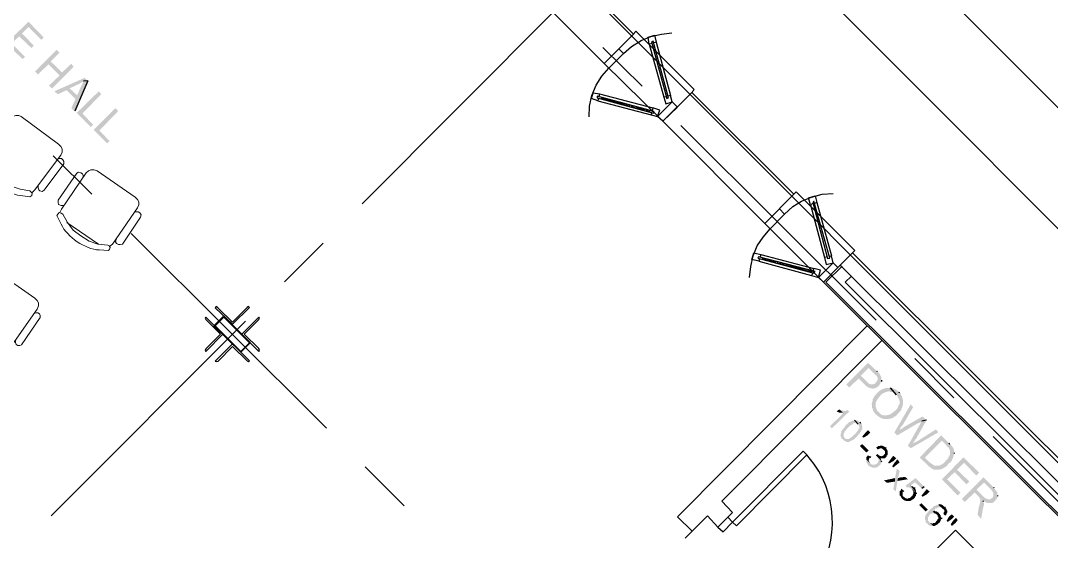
# Model space of a CAD drawing. Header units: inches. Extents: x 6322 to 85903, y -36042 to 7673.
# Drawn here: x 63473 to 63772.1, y 5231.5 to 5382.5 of the extents above; entities that cross this region are included whole.
import ezdxf

# ---------------------------------------------------------------- set-up
doc = ezdxf.new("R2010")
doc.units = ezdxf.units.IN
doc.header["$LTSCALE"] = 10
doc.linetypes.add('Amconstr', pattern=[9999, 9999, 0])
doc.layers.add('FOOTPATH', color=1, linetype='Continuous')
doc.layers.add('Plot Boundary', color=1, linetype='Continuous')

# ---------------------------------------------------------------- blocks, each defined once
blk = doc.blocks.new('pdf plan')
at = {"true_color": 0x000007}
for points in [[(658.499, 319.8), (657.639, 320.694), (656.382, 319.47), (657.308, 318.576), (657.441, 318.709), (656.68, 319.47), (657.11, 319.867), (657.805, 319.205), (657.937, 319.337), (657.275, 320.032), (657.639, 320.396), (658.367, 319.668)], [(659.392, 318.94), (659.227, 319.106), (658.003, 317.882), (658.169, 317.716), (658.764, 318.279), (659.392, 317.65), (658.896, 318.444)], [(660.186, 318.146), (660.054, 318.312), (659.525, 317.816), (658.896, 318.444), (659.392, 317.65), (658.797, 317.088), (658.962, 316.922)], [(660.98, 317.353), (660.815, 317.518), (659.095, 316.757), (659.293, 316.592), (659.789, 316.823), (660.286, 316.327), (659.955, 316.922), (660.451, 317.154), (660.451, 317.154), (660.471, 317.162), (660.488, 317.17), (660.504, 317.177), (660.519, 317.185), (660.532, 317.191), (660.544, 317.198), (660.554, 317.204), (660.564, 317.21), (660.573, 317.216), (660.581, 317.222), (660.588, 317.227), (660.596, 317.233), (660.603, 317.238), (660.61, 317.243), (660.617, 317.247), (660.625, 317.252), (660.633, 317.257), (660.642, 317.261), (660.651, 317.265), (660.662, 317.27), (660.673, 317.274), (660.686, 317.278), (660.7, 317.282), (660.716, 317.286), (660.716, 317.286), (660.749, 317.319)], [(660.98, 317.353), (660.749, 317.319), (660.749, 317.319), (660.744, 317.311), (660.739, 317.3), (660.733, 317.289), (660.727, 317.277), (660.721, 317.263), (660.714, 317.249), (660.706, 317.234), (660.698, 317.219), (660.691, 317.203), (660.682, 317.187), (660.674, 317.171), (660.666, 317.154), (660.658, 317.138), (660.65, 317.121), (660.641, 317.105), (660.634, 317.089), (660.626, 317.074), (660.618, 317.059), (660.611, 317.045), (660.605, 317.032), (660.599, 317.019), (660.593, 317.008), (660.588, 316.998), (660.583, 316.989), (660.583, 316.989), (660.385, 316.526), (659.955, 316.922), (660.286, 316.327), (660.054, 315.798), (660.253, 315.632)], [(661.741, 316.592), (661.609, 316.757), (660.352, 315.533), (661.146, 314.739), (661.278, 314.872), (660.683, 315.5)], [(662.7, 315.632), (662.535, 315.798), (661.311, 314.574), (662.072, 313.813), (662.204, 313.945), (661.642, 314.541)], [(705.572, 300.879), (705.076, 301.342), (703.852, 300.118), (704.017, 299.953), (704.546, 300.449), (704.844, 300.151), (704.844, 300.151), (704.861, 300.135), (704.878, 300.118), (704.895, 300.102), (704.913, 300.085), (704.931, 300.07), (704.949, 300.054), (704.968, 300.039), (704.987, 300.024), (705.007, 300.009), (705.027, 299.995), (705.047, 299.982), (705.067, 299.969), (705.088, 299.957), (705.109, 299.946), (705.131, 299.935), (705.153, 299.926), (705.175, 299.917), (705.198, 299.909), (705.221, 299.902), (705.244, 299.897), (705.267, 299.892), (705.291, 299.889), (705.316, 299.887), (705.34, 299.886), (705.34, 299.886), (704.679, 300.614), (705.109, 301.044), (705.439, 300.713), (705.836, 300.35), (705.836, 300.383), (705.836, 300.383), (705.836, 300.402), (705.836, 300.419), (705.836, 300.435), (705.836, 300.448), (705.836, 300.46), (705.835, 300.47), (705.835, 300.48), (705.834, 300.488), (705.833, 300.495), (705.832, 300.502), (705.83, 300.509), (705.828, 300.515), (705.826, 300.521), (705.823, 300.528), (705.82, 300.534), (705.817, 300.542), (705.813, 300.55), (705.809, 300.559), (705.804, 300.57), (705.798, 300.582), (705.792, 300.595), (705.785, 300.61), (705.778, 300.628), (705.77, 300.647), (705.77, 300.647), (705.737, 300.713), (705.704, 300.746), (705.638, 300.813), (705.605, 300.846)], [(705.836, 300.35), (705.439, 300.713), (705.506, 300.647), (705.506, 300.647), (705.522, 300.638), (705.537, 300.627), (705.55, 300.615), (705.563, 300.602), (705.575, 300.587), (705.585, 300.571), (705.594, 300.555), (705.602, 300.537), (705.609, 300.519), (705.615, 300.5), (705.619, 300.481), (705.621, 300.461), (705.623, 300.441), (705.623, 300.422), (705.621, 300.402), (705.618, 300.383), (705.614, 300.363), (705.608, 300.345), (705.6, 300.327), (705.591, 300.31), (705.581, 300.293), (705.568, 300.278), (705.554, 300.263), (705.539, 300.25), (705.539, 300.25), (705.506, 300.217), (705.506, 300.184), (705.506, 300.184), (705.481, 300.172), (705.457, 300.161), (705.434, 300.152), (705.412, 300.143), (705.39, 300.136), (705.368, 300.129), (705.347, 300.124), (705.327, 300.12), (705.307, 300.118), (705.287, 300.117), (705.268, 300.117), (705.249, 300.118), (705.231, 300.121), (705.213, 300.125), (705.195, 300.13), (705.177, 300.138), (705.16, 300.146), (705.143, 300.156), (705.126, 300.168), (705.109, 300.181), (705.092, 300.196), (705.076, 300.212), (705.059, 300.23), (705.043, 300.25), (705.043, 300.25), (704.679, 300.614), (705.34, 299.886), (705.34, 299.886), (705.369, 299.887), (705.397, 299.89), (705.424, 299.894), (705.45, 299.9), (705.476, 299.907), (705.501, 299.915), (705.525, 299.925), (705.549, 299.937), (705.571, 299.949), (705.593, 299.963), (705.614, 299.978), (705.634, 299.994), (705.653, 300.011), (705.671, 300.029), (705.689, 300.048), (705.705, 300.068), (705.721, 300.088), (705.736, 300.11), (705.749, 300.132), (705.762, 300.154), (705.774, 300.178), (705.785, 300.201), (705.795, 300.226), (705.803, 300.25), (705.803, 300.25), (705.836, 300.283)], [(706.333, 299.919), (706.2, 299.919), (706.2, 299.919), (706.18, 299.919), (706.16, 299.918), (706.14, 299.917), (706.12, 299.914), (706.101, 299.911), (706.082, 299.908), (706.063, 299.904), (706.045, 299.9), (706.026, 299.895), (706.008, 299.89), (705.991, 299.884), (705.973, 299.878), (705.955, 299.872), (705.938, 299.865), (705.921, 299.858), (705.904, 299.851), (705.887, 299.843), (705.87, 299.836), (705.853, 299.828), (705.837, 299.82), (705.82, 299.812), (705.803, 299.804), (705.787, 299.795), (705.77, 299.787), (705.77, 299.787), (705.737, 299.754), (705.671, 299.721), (705.671, 299.688), (705.605, 299.655), (705.572, 299.622), (705.572, 299.589), (705.506, 299.523), (705.439, 299.456), (705.406, 299.39), (705.34, 299.291), (705.34, 299.225), (705.34, 299.159), (705.307, 299.126), (705.307, 299.059), (705.274, 298.993), (705.307, 298.927), (705.307, 298.795), (705.34, 298.762), (705.34, 298.729), (705.406, 298.563), (705.439, 298.53), (705.439, 298.53), (705.453, 298.509), (705.468, 298.489), (705.484, 298.468), (705.502, 298.448), (705.521, 298.428), (705.541, 298.408), (705.562, 298.389), (705.584, 298.37), (705.607, 298.351), (705.631, 298.333), (705.655, 298.315), (705.679, 298.299), (705.704, 298.282), (705.729, 298.267), (705.755, 298.252), (705.78, 298.239), (705.805, 298.226), (705.83, 298.214), (705.855, 298.203), (705.879, 298.193), (705.903, 298.185), (705.926, 298.177), (705.948, 298.171), (705.969, 298.166), (705.969, 298.166), (706.035, 298.166), (706.068, 298.166), (705.638, 298.596), (705.605, 298.629), (705.572, 298.662), (705.539, 298.762), (705.539, 298.795), (705.506, 298.828), (705.506, 299.026), (705.506, 299.026), (705.51, 299.046), (705.514, 299.065), (705.518, 299.083), (705.522, 299.099), (705.527, 299.115), (705.531, 299.129), (705.536, 299.143), (705.541, 299.156), (705.546, 299.169), (705.552, 299.181), (705.558, 299.193), (705.564, 299.204), (705.57, 299.215), (705.577, 299.227), (705.584, 299.238), (705.591, 299.249), (705.599, 299.261), (705.608, 299.273), (705.617, 299.285), (705.627, 299.298), (705.637, 299.312), (705.648, 299.326), (705.659, 299.341), (705.671, 299.357), (705.671, 299.357), (705.803, 299.523), (705.803, 299.523), (705.812, 299.531), (705.822, 299.54), (705.833, 299.549), (705.844, 299.558), (705.856, 299.567), (705.869, 299.576), (705.882, 299.586), (705.896, 299.595), (705.911, 299.604), (705.926, 299.613), (705.941, 299.622), (705.956, 299.63), (705.972, 299.638), (705.988, 299.646), (706.003, 299.653), (706.019, 299.66), (706.035, 299.666), (706.05, 299.671), (706.065, 299.676), (706.08, 299.68), (706.094, 299.684), (706.108, 299.686), (706.121, 299.687), (706.134, 299.688), (706.134, 299.688), (706.2, 299.721), (706.3, 299.721), (706.333, 299.688), (706.399, 299.688), (706.432, 299.688), (706.498, 299.688), (706.564, 299.655), (706.597, 299.589), (706.63, 299.589), (706.663, 299.523)], [(706.796, 299.688), (706.796, 299.721), (706.73, 299.754), (706.697, 299.787), (706.663, 299.82), (706.564, 299.853), (706.531, 299.886), (706.432, 299.919), (706.366, 299.919), (706.333, 299.919), (706.663, 299.523), (706.697, 299.523), (706.73, 299.456), (706.73, 299.456), (706.738, 299.444), (706.745, 299.432), (706.753, 299.421), (706.76, 299.409), (706.767, 299.398), (706.774, 299.387), (706.78, 299.376), (706.786, 299.364), (706.792, 299.353), (706.797, 299.342), (706.803, 299.331), (706.808, 299.32), (706.813, 299.308), (706.818, 299.297), (706.823, 299.285), (706.828, 299.273), (706.832, 299.26), (706.837, 299.247), (706.841, 299.234), (706.845, 299.22), (706.849, 299.205), (706.854, 299.19), (706.858, 299.175), (706.862, 299.159), (706.862, 299.159), (706.862, 299.026), (706.796, 298.927), (706.796, 298.894), (706.763, 298.828), (706.73, 298.762), (706.697, 298.729), (706.663, 298.696), (706.597, 298.629), (706.597, 298.629), (706.568, 298.601), (706.537, 298.574), (706.506, 298.548), (706.474, 298.523), (706.441, 298.5), (706.407, 298.478), (706.373, 298.458), (706.338, 298.439), (706.302, 298.423), (706.266, 298.408), (706.229, 298.396), (706.192, 298.385), (706.155, 298.377), (706.117, 298.371), (706.079, 298.368), (706.041, 298.367), (706.003, 298.369), (705.965, 298.374), (705.926, 298.381), (705.888, 298.391), (705.85, 298.405), (705.812, 298.421), (705.775, 298.441), (705.737, 298.464), (705.737, 298.464), (705.737, 298.53), (705.671, 298.53), (706.068, 298.166), (706.167, 298.166), (706.167, 298.166), (706.18, 298.166), (706.193, 298.167), (706.206, 298.168), (706.219, 298.169), (706.233, 298.17), (706.247, 298.172), (706.261, 298.174), (706.275, 298.176), (706.289, 298.178), (706.304, 298.181), (706.318, 298.184), (706.333, 298.187), (706.347, 298.19), (706.362, 298.193), (706.376, 298.197), (706.39, 298.201), (706.404, 298.204), (706.418, 298.208), (706.432, 298.212), (706.446, 298.216), (706.459, 298.22), (706.473, 298.224), (706.485, 298.228), (706.498, 298.232), (706.498, 298.232), (706.531, 298.265), (706.564, 298.299), (706.663, 298.332), (706.697, 298.398), (706.796, 298.497), (706.829, 298.53), (706.862, 298.563), (706.928, 298.629), (706.961, 298.696), (706.961, 298.729), (706.961, 298.729), (706.969, 298.745), (706.977, 298.761), (706.984, 298.777), (706.991, 298.792), (706.998, 298.808), (707.005, 298.823), (707.011, 298.838), (707.016, 298.854), (707.022, 298.869), (707.027, 298.884), (707.031, 298.899), (707.036, 298.915), (707.04, 298.93), (707.043, 298.946), (707.046, 298.962), (707.049, 298.979), (707.052, 298.995), (707.054, 299.012), (707.056, 299.03), (707.058, 299.048), (707.059, 299.066), (707.06, 299.086), (707.06, 299.105), (707.06, 299.126), (707.06, 299.126), (707.06, 299.225), (707.027, 299.291), (707.027, 299.324), (706.994, 299.39), (706.994, 299.456), (706.961, 299.489), (706.928, 299.523), (706.928, 299.589), (706.862, 299.655)], [(704.017, 298.596), (703.918, 298.662), (703.852, 298.662), (703.819, 298.629), (703.686, 298.629), (703.62, 298.662), (703.521, 298.662), (703.686, 298.497), (702.925, 297.769), (703.025, 297.637)], [(703.521, 298.662), (703.488, 298.696), (703.455, 298.696), (703.422, 298.696), (703.289, 298.596), (703.322, 298.596), (703.389, 298.563), (703.455, 298.53), (703.488, 298.53), (703.521, 298.53), (703.62, 298.53), (703.653, 298.497), (703.686, 298.497)], [(707.623, 298.828), (707.49, 298.993), (706.564, 297.405), (706.829, 297.538), (706.862, 297.571), (706.928, 297.703), (706.961, 297.736), (707.027, 297.802)], [(704.315, 298.1), (704.282, 298.1), (704.249, 298.067), (704.216, 298.067), (704.149, 298.067), (704.149, 298.034), (704.083, 298.034), (704.083, 298.001), (704.017, 298.001), (704.017, 298.001), (704.009, 297.993), (704.001, 297.985), (703.994, 297.977), (703.986, 297.97), (703.979, 297.963), (703.973, 297.956), (703.966, 297.95), (703.959, 297.943), (703.953, 297.937), (703.947, 297.931), (703.941, 297.924), (703.934, 297.918), (703.928, 297.912), (703.922, 297.906), (703.916, 297.899), (703.909, 297.893), (703.903, 297.887), (703.896, 297.88), (703.889, 297.873), (703.882, 297.866), (703.875, 297.859), (703.868, 297.851), (703.86, 297.844), (703.852, 297.835), (703.852, 297.835), (703.819, 297.802), (703.786, 297.802), (703.786, 297.769), (703.752, 297.703), (703.752, 297.703), (703.744, 297.695), (703.736, 297.686), (703.728, 297.677), (703.719, 297.668), (703.711, 297.658), (703.703, 297.648), (703.695, 297.638), (703.686, 297.628), (703.678, 297.618), (703.67, 297.608), (703.661, 297.598), (703.653, 297.587), (703.645, 297.577), (703.637, 297.567), (703.628, 297.556), (703.62, 297.546), (703.612, 297.536), (703.604, 297.526), (703.595, 297.517), (703.587, 297.507), (703.579, 297.498), (703.57, 297.489), (703.562, 297.48), (703.554, 297.472), (703.554, 297.472), (703.554, 297.439), (703.554, 297.405), (703.554, 297.405), (703.55, 297.386), (703.546, 297.369), (703.542, 297.353), (703.538, 297.34), (703.534, 297.328), (703.531, 297.317), (703.527, 297.307), (703.525, 297.299), (703.522, 297.291), (703.52, 297.283), (703.518, 297.276), (703.517, 297.269), (703.516, 297.262), (703.516, 297.254), (703.516, 297.246), (703.517, 297.236), (703.519, 297.226), (703.521, 297.215), (703.525, 297.202), (703.529, 297.187), (703.534, 297.171), (703.539, 297.152), (703.546, 297.131), (703.554, 297.108), (703.554, 297.108), (703.587, 297.108), (703.587, 297.042), (703.62, 297.042), (703.653, 297.008), (703.686, 296.975), (703.719, 296.942), (703.752, 296.942), (703.786, 296.909), (703.819, 296.909), (703.852, 296.876), (703.951, 296.876), (703.752, 297.108), (703.686, 297.174), (703.686, 297.372), (703.752, 297.405), (703.752, 297.439), (703.752, 297.472), (703.786, 297.505), (703.852, 297.571), (703.852, 297.604), (703.984, 297.703), (704.017, 297.736), (704.017, 297.769), (704.083, 297.802), (704.149, 297.835), (704.149, 297.869), (704.216, 297.869), (704.249, 297.935), (704.282, 297.935), (704.315, 297.935), (704.447, 297.935), (704.513, 297.902), (704.513, 297.869)], [(704.612, 298.001), (704.579, 298.001), (704.546, 298.034), (704.513, 298.067), (704.447, 298.067), (704.447, 298.1), (704.315, 298.1), (704.513, 297.869), (704.546, 297.869), (704.546, 297.835), (704.546, 297.802), (704.579, 297.769), (704.579, 297.637), (704.546, 297.637), (704.546, 297.571), (704.546, 297.571), (704.538, 297.563), (704.53, 297.554), (704.523, 297.546), (704.516, 297.538), (704.509, 297.529), (704.502, 297.521), (704.495, 297.513), (704.489, 297.505), (704.482, 297.496), (704.476, 297.488), (704.47, 297.48), (704.464, 297.472), (704.457, 297.463), (704.451, 297.455), (704.445, 297.447), (704.439, 297.439), (704.432, 297.43), (704.425, 297.422), (704.419, 297.414), (704.412, 297.405), (704.404, 297.397), (704.397, 297.389), (704.389, 297.381), (704.381, 297.372), (704.381, 297.372), (704.381, 297.339), (704.315, 297.306), (704.315, 297.273), (704.282, 297.273), (704.182, 297.174), (704.149, 297.141), (704.083, 297.108), (704.05, 297.075), (704.017, 297.075), (704.017, 297.042), (703.984, 297.042), (703.852, 297.042), (703.786, 297.042), (703.786, 297.075), (703.752, 297.108), (703.951, 296.876), (703.984, 296.876), (703.984, 296.876), (703.992, 296.88), (704.001, 296.884), (704.009, 296.889), (704.017, 296.893), (704.025, 296.897), (704.034, 296.901), (704.042, 296.905), (704.05, 296.909), (704.058, 296.913), (704.067, 296.917), (704.075, 296.922), (704.083, 296.926), (704.091, 296.93), (704.1, 296.934), (704.108, 296.938), (704.116, 296.942), (704.125, 296.946), (704.133, 296.951), (704.141, 296.955), (704.149, 296.959), (704.158, 296.963), (704.166, 296.967), (704.174, 296.971), (704.182, 296.975), (704.182, 296.975), (704.216, 296.975), (704.216, 297.008), (704.282, 297.008), (704.282, 297.042), (704.315, 297.042), (704.348, 297.108), (704.381, 297.108), (704.447, 297.174), (704.447, 297.207), (704.513, 297.24), (704.513, 297.273), (704.513, 297.273), (704.521, 297.277), (704.529, 297.281), (704.537, 297.286), (704.544, 297.29), (704.55, 297.294), (704.557, 297.298), (704.563, 297.303), (704.568, 297.307), (704.574, 297.312), (704.579, 297.317), (704.583, 297.322), (704.588, 297.327), (704.592, 297.332), (704.595, 297.338), (704.599, 297.343), (704.601, 297.349), (704.604, 297.355), (704.606, 297.361), (704.608, 297.368), (704.61, 297.375), (704.611, 297.382), (704.612, 297.39), (704.612, 297.397), (704.612, 297.405), (704.612, 297.405), (704.646, 297.439), (704.679, 297.472), (704.679, 297.505), (704.712, 297.538), (704.712, 297.571), (704.745, 297.571), (704.745, 297.67), (704.745, 297.703), (704.745, 297.736), (704.745, 297.736), (704.745, 297.752), (704.744, 297.766), (704.743, 297.779), (704.742, 297.79), (704.741, 297.8), (704.739, 297.809), (704.737, 297.817), (704.735, 297.824), (704.733, 297.831), (704.73, 297.837), (704.727, 297.843), (704.724, 297.848), (704.721, 297.853), (704.718, 297.858), (704.714, 297.863), (704.711, 297.869), (704.707, 297.874), (704.703, 297.88), (704.699, 297.887), (704.695, 297.895), (704.691, 297.903), (704.687, 297.912), (704.683, 297.923), (704.679, 297.935), (704.679, 297.935), (704.646, 297.935)], [(708.384, 298.1), (708.152, 298.299), (707.093, 297.703), (707.093, 297.67), (707.06, 297.67), (707.06, 297.67), (707.048, 297.658), (707.037, 297.648), (707.026, 297.639), (707.016, 297.63), (707.006, 297.623), (706.996, 297.617), (706.987, 297.611), (706.978, 297.606), (706.97, 297.602), (706.961, 297.598), (706.953, 297.595), (706.945, 297.591), (706.936, 297.588), (706.928, 297.586), (706.92, 297.583), (706.911, 297.579), (706.902, 297.576), (706.893, 297.572), (706.883, 297.568), (706.874, 297.564), (706.863, 297.558), (706.852, 297.552), (706.841, 297.546), (706.829, 297.538), (706.829, 297.538), (706.564, 297.405), (706.73, 297.24), (707.92, 297.935), (707.954, 297.935), (708.086, 298.001), (708.119, 298.034)], [(708.384, 298.1), (708.119, 298.034), (708.086, 298.001), (708.053, 297.935), (708.02, 297.869), (707.325, 296.645), (707.59, 296.744), (707.623, 296.777), (707.656, 296.876), (707.689, 296.909), (707.722, 296.942), (707.722, 296.975), (707.755, 297.008), (707.788, 297.042), (707.854, 297.141), (707.854, 297.207), (707.887, 297.24), (707.92, 297.273)], [(704.745, 297.174), (704.91, 297.372), (705.076, 297.538), (705.208, 297.405), (705.043, 297.24), (704.811, 297.108)], [(709.045, 297.405), (708.913, 297.571), (707.92, 296.942), (707.788, 296.876), (707.722, 296.843), (707.623, 296.777), (707.59, 296.744), (707.325, 296.645), (707.49, 296.512)], [(704.612, 296.645), (704.745, 296.744), (705.109, 296.38), (704.976, 296.281)], [(709.641, 296.81), (709.211, 297.24), (707.987, 295.983), (708.516, 295.487), (708.549, 295.454), (708.615, 295.421), (708.648, 295.388), (708.681, 295.354), (708.681, 295.354), (708.693, 295.35), (708.704, 295.346), (708.714, 295.342), (708.724, 295.338), (708.732, 295.334), (708.74, 295.33), (708.748, 295.326), (708.755, 295.323), (708.762, 295.319), (708.768, 295.316), (708.774, 295.312), (708.781, 295.309), (708.787, 295.306), (708.793, 295.303), (708.8, 295.301), (708.806, 295.298), (708.813, 295.296), (708.821, 295.294), (708.829, 295.292), (708.838, 295.291), (708.847, 295.29), (708.857, 295.289), (708.868, 295.288), (708.88, 295.288), (708.88, 295.288), (708.913, 295.288), (708.979, 295.288), (708.284, 295.983), (709.244, 296.942), (709.508, 296.678), (709.938, 296.248), (709.938, 296.314), (709.938, 296.314), (709.938, 296.334), (709.936, 296.354), (709.934, 296.374), (709.931, 296.394), (709.926, 296.413), (709.921, 296.432), (709.915, 296.45), (709.909, 296.468), (709.902, 296.486), (709.894, 296.503), (709.885, 296.52), (709.876, 296.537), (709.867, 296.553), (709.857, 296.569), (709.846, 296.585), (709.835, 296.6), (709.824, 296.615), (709.813, 296.63), (709.801, 296.644), (709.789, 296.658), (709.777, 296.672), (709.765, 296.685), (709.752, 296.698), (709.74, 296.711), (709.74, 296.711), (709.674, 296.744)], [(705.208, 296.049), (705.043, 296.115), (705.043, 296.082), (705.009, 296.049), (704.976, 296.016), (704.976, 295.983), (704.976, 295.95), (704.976, 295.884), (705.208, 295.652), (705.175, 295.685), (705.175, 295.685), (705.167, 295.701), (705.159, 295.715), (705.152, 295.728), (705.145, 295.739), (705.138, 295.75), (705.132, 295.759), (705.127, 295.768), (705.122, 295.776), (705.118, 295.784), (705.114, 295.791), (705.111, 295.798), (705.109, 295.805), (705.107, 295.813), (705.106, 295.82), (705.106, 295.828), (705.106, 295.837), (705.108, 295.847), (705.11, 295.857), (705.113, 295.869), (705.117, 295.882), (705.121, 295.896), (705.127, 295.912), (705.134, 295.93), (705.142, 295.95), (705.142, 295.95), (705.175, 295.983)], [(705.605, 296.181), (705.506, 296.115), (705.539, 296.082), (705.803, 295.818), (705.803, 295.884), (705.77, 295.95), (705.803, 295.95), (705.836, 295.95)], [(705.77, 296.645), (705.737, 296.645), (705.737, 296.645), (705.718, 296.645), (705.702, 296.645), (705.689, 296.646), (705.679, 296.647), (705.671, 296.647), (705.665, 296.648), (705.66, 296.649), (705.658, 296.649), (705.656, 296.65), (705.655, 296.65), (705.655, 296.65), (705.655, 296.649), (705.654, 296.647), (705.654, 296.646), (705.653, 296.643), (705.651, 296.64), (705.649, 296.636), (705.644, 296.631), (705.638, 296.625), (705.63, 296.618), (705.62, 296.61), (705.607, 296.601), (705.591, 296.59), (705.572, 296.578), (705.572, 296.578), (705.539, 296.578), (705.605, 296.446), (705.638, 296.446), (705.671, 296.479), (705.704, 296.479), (705.737, 296.512), (705.87, 296.512), (705.903, 296.479), (705.969, 296.446)], [(706.068, 296.545), (706.035, 296.578), (706.035, 296.578), (706.027, 296.583), (706.018, 296.587), (706.01, 296.592), (706.002, 296.597), (705.993, 296.602), (705.985, 296.607), (705.976, 296.613), (705.968, 296.618), (705.959, 296.623), (705.95, 296.627), (705.941, 296.632), (705.932, 296.636), (705.922, 296.64), (705.913, 296.644), (705.903, 296.647), (705.893, 296.649), (705.883, 296.651), (705.872, 296.653), (705.861, 296.654), (705.85, 296.653), (705.839, 296.653), (705.828, 296.651), (705.816, 296.648), (705.803, 296.645), (705.803, 296.645), (705.77, 296.645), (705.969, 296.446), (705.969, 296.413), (706.002, 296.38), (706.035, 296.347), (706.035, 296.314), (706.035, 296.281), (706.035, 296.215), (706.035, 296.181), (706.002, 296.181), (705.969, 296.115), (705.936, 296.115), (705.903, 296.082), (705.87, 296.082), (705.836, 296.049), (705.803, 296.082), (705.737, 296.082), (705.704, 296.115), (705.671, 296.115), (705.638, 296.148), (705.605, 296.181), (705.836, 295.95), (705.969, 295.95), (706.002, 295.95), (706.035, 295.95), (706.068, 295.983), (706.101, 296.016), (706.134, 296.049), (706.134, 296.115), (706.167, 296.115), (706.167, 296.115), (706.171, 296.128), (706.175, 296.141), (706.178, 296.155), (706.181, 296.17), (706.183, 296.184), (706.185, 296.2), (706.187, 296.215), (706.188, 296.23), (706.189, 296.246), (706.189, 296.262), (706.189, 296.278), (706.188, 296.293), (706.187, 296.309), (706.185, 296.324), (706.182, 296.339), (706.179, 296.353), (706.176, 296.367), (706.172, 296.38), (706.167, 296.393), (706.162, 296.406), (706.156, 296.417), (706.149, 296.428), (706.142, 296.437), (706.134, 296.446), (706.134, 296.446), (706.101, 296.479), (706.101, 296.512)], [(709.938, 296.248), (709.508, 296.678), (709.508, 296.645), (709.574, 296.578), (709.574, 296.578), (709.587, 296.57), (709.598, 296.561), (709.609, 296.552), (709.619, 296.543), (709.628, 296.533), (709.637, 296.523), (709.645, 296.512), (709.653, 296.501), (709.66, 296.49), (709.666, 296.478), (709.672, 296.467), (709.678, 296.454), (709.683, 296.442), (709.687, 296.429), (709.691, 296.416), (709.695, 296.402), (709.698, 296.388), (709.7, 296.374), (709.702, 296.359), (709.704, 296.344), (709.705, 296.329), (709.706, 296.313), (709.707, 296.297), (709.707, 296.281), (709.707, 296.281), (709.707, 296.148), (709.608, 295.983), (709.608, 295.95), (709.574, 295.917), (709.442, 295.785), (709.442, 295.751), (709.376, 295.685), (709.376, 295.685), (709.36, 295.673), (709.345, 295.662), (709.332, 295.652), (709.319, 295.643), (709.308, 295.635), (709.297, 295.627), (709.287, 295.62), (709.277, 295.613), (709.267, 295.607), (709.258, 295.601), (709.249, 295.595), (709.24, 295.59), (709.23, 295.585), (709.22, 295.58), (709.21, 295.575), (709.2, 295.57), (709.188, 295.565), (709.176, 295.56), (709.163, 295.554), (709.149, 295.548), (709.133, 295.542), (709.116, 295.535), (709.098, 295.528), (709.078, 295.52), (709.078, 295.52), (709.045, 295.52), (708.847, 295.52), (708.814, 295.52), (708.781, 295.553), (708.747, 295.586), (708.681, 295.619), (708.549, 295.718), (708.284, 295.983), (708.979, 295.288), (709.045, 295.288), (709.111, 295.288), (709.144, 295.321), (709.211, 295.321), (709.244, 295.354), (709.31, 295.354), (709.343, 295.388), (709.376, 295.421), (709.475, 295.454), (709.508, 295.52), (709.574, 295.52), (709.574, 295.586), (709.674, 295.685), (709.74, 295.685), (709.74, 295.751), (709.806, 295.785), (709.839, 295.884), (709.839, 295.884), (709.843, 295.892), (709.847, 295.9), (709.85, 295.907), (709.853, 295.914), (709.856, 295.921), (709.859, 295.928), (709.861, 295.935), (709.864, 295.941), (709.866, 295.948), (709.868, 295.954), (709.87, 295.96), (709.872, 295.966), (709.874, 295.973), (709.876, 295.979), (709.879, 295.985), (709.881, 295.992), (709.883, 295.998), (709.886, 296.005), (709.888, 296.012), (709.891, 296.019), (709.894, 296.026), (709.898, 296.033), (709.901, 296.041), (709.905, 296.049), (709.905, 296.049), (709.905, 296.115), (709.938, 296.181), (709.938, 296.215)], [(705.803, 295.818), (705.572, 296.049), (705.605, 296.016), (705.605, 295.983), (705.605, 295.983), (705.617, 295.97), (705.627, 295.958), (705.636, 295.944), (705.644, 295.931), (705.651, 295.918), (705.656, 295.904), (705.66, 295.89), (705.664, 295.876), (705.666, 295.863), (705.667, 295.849), (705.668, 295.835), (705.667, 295.822), (705.665, 295.808), (705.663, 295.795), (705.66, 295.782), (705.656, 295.77), (705.652, 295.758), (705.647, 295.746), (705.641, 295.734), (705.635, 295.723), (705.628, 295.713), (705.621, 295.703), (705.613, 295.694), (705.605, 295.685), (705.605, 295.685), (705.572, 295.652), (705.539, 295.619), (705.439, 295.586), (705.34, 295.586), (705.274, 295.586), (705.274, 295.619), (705.208, 295.652), (704.976, 295.884), (704.976, 295.785), (704.976, 295.785), (704.98, 295.773), (704.983, 295.762), (704.986, 295.753), (704.988, 295.745), (704.99, 295.737), (704.991, 295.731), (704.993, 295.725), (704.994, 295.72), (704.994, 295.715), (704.995, 295.71), (704.996, 295.706), (704.997, 295.702), (704.998, 295.698), (705, 295.693), (705.001, 295.689), (705.003, 295.684), (705.006, 295.679), (705.009, 295.673), (705.013, 295.666), (705.017, 295.659), (705.022, 295.651), (705.028, 295.641), (705.035, 295.631), (705.043, 295.619), (705.043, 295.619), (705.076, 295.586), (705.076, 295.553), (705.109, 295.52), (705.142, 295.52), (705.175, 295.487), (705.208, 295.454), (705.241, 295.454), (705.274, 295.454), (705.307, 295.421), (705.406, 295.421), (705.406, 295.421), (705.415, 295.421), (705.424, 295.421), (705.433, 295.421), (705.442, 295.421), (705.451, 295.421), (705.461, 295.421), (705.47, 295.421), (705.48, 295.422), (705.49, 295.422), (705.499, 295.423), (705.509, 295.424), (705.518, 295.425), (705.527, 295.426), (705.536, 295.427), (705.545, 295.429), (705.553, 295.43), (705.562, 295.432), (705.569, 295.435), (705.576, 295.437), (705.583, 295.44), (705.59, 295.443), (705.595, 295.446), (705.6, 295.45), (705.605, 295.454), (705.605, 295.454), (705.671, 295.487), (705.671, 295.52), (705.671, 295.52), (705.683, 295.528), (705.694, 295.534), (705.704, 295.541), (705.713, 295.546), (705.721, 295.551), (705.729, 295.555), (705.736, 295.559), (705.742, 295.563), (705.748, 295.566), (705.753, 295.57), (705.758, 295.574), (705.762, 295.578), (705.766, 295.582), (705.77, 295.587), (705.773, 295.592), (705.776, 295.598), (705.78, 295.605), (705.783, 295.613), (705.786, 295.622), (705.789, 295.632), (705.792, 295.643), (705.796, 295.655), (705.799, 295.67), (705.803, 295.685), (705.803, 295.685), (705.803, 295.751), (705.836, 295.751)], [(706.663, 295.95), (706.498, 296.082), (706.366, 295.917), (706.2, 295.685), (706.266, 295.652), (706.498, 295.785)], [(706.862, 295.718), (706.73, 295.884), (706.564, 295.685), (706.432, 295.487), (706.498, 295.421), (706.697, 295.586)], [(711.361, 295.123), (710.468, 295.983), (709.244, 294.759), (710.137, 293.833), (710.302, 293.998), (709.541, 294.759), (709.971, 295.156), (710.633, 294.461), (710.798, 294.627), (710.104, 295.288), (710.501, 295.685), (711.195, 294.958)], [(706.862, 295.222), (706.697, 295.354), (706.597, 294.825), (706.597, 294.627), (706.564, 294.561), (706.498, 294.197), (706.63, 294.064), (706.73, 294.66), (706.763, 294.825), (706.763, 294.891), (706.796, 294.924), (706.796, 294.958)], [(706.597, 294.825), (705.969, 294.693), (706.134, 294.561), (706.597, 294.627)], [(707.325, 294.759), (707.16, 294.891), (706.895, 294.858), (706.829, 294.858), (706.796, 294.825), (706.763, 294.825), (706.73, 294.66)], [(708.251, 294.329), (707.755, 294.825), (707.193, 294.395), (707.259, 294.296), (707.292, 294.296), (707.292, 294.296), (707.315, 294.296), (707.336, 294.296), (707.354, 294.296), (707.369, 294.295), (707.382, 294.295), (707.394, 294.294), (707.404, 294.293), (707.412, 294.292), (707.419, 294.291), (707.426, 294.289), (707.431, 294.286), (707.437, 294.284), (707.442, 294.28), (707.447, 294.276), (707.453, 294.272), (707.459, 294.267), (707.465, 294.261), (707.473, 294.254), (707.483, 294.247), (707.493, 294.238), (707.506, 294.229), (707.52, 294.219), (707.537, 294.209), (707.557, 294.197), (707.557, 294.197), (707.788, 293.998), (707.457, 294.395), (707.722, 294.594), (708.119, 294.23)], [(707.689, 294.296), (707.623, 294.296), (707.623, 294.329), (707.59, 294.362), (707.557, 294.362), (707.49, 294.362), (707.49, 294.395), (707.457, 294.395), (707.788, 293.998), (707.788, 294.064), (707.788, 294.064), (707.784, 294.076), (707.781, 294.087), (707.779, 294.096), (707.776, 294.104), (707.775, 294.112), (707.773, 294.118), (707.772, 294.124), (707.771, 294.129), (707.77, 294.134), (707.769, 294.139), (707.768, 294.143), (707.767, 294.147), (707.766, 294.151), (707.765, 294.155), (707.763, 294.16), (707.761, 294.165), (707.759, 294.17), (707.756, 294.176), (707.752, 294.183), (707.748, 294.19), (707.742, 294.198), (707.737, 294.208), (707.73, 294.218), (707.722, 294.23), (707.722, 294.23), (707.689, 294.23)], [(712.155, 294.296), (711.592, 294.858), (710.368, 293.634), (710.534, 293.469), (711.096, 293.998), (711.262, 293.833), (711.262, 293.833), (711.286, 293.812), (711.311, 293.79), (711.336, 293.767), (711.361, 293.744), (711.386, 293.72), (711.411, 293.696), (711.437, 293.672), (711.462, 293.648), (711.488, 293.624), (711.514, 293.601), (711.541, 293.578), (711.568, 293.556), (711.595, 293.535), (711.622, 293.514), (711.65, 293.495), (711.678, 293.478), (711.707, 293.461), (711.736, 293.447), (711.766, 293.434), (711.796, 293.423), (711.827, 293.414), (711.858, 293.408), (711.89, 293.404), (711.923, 293.403), (711.923, 293.403), (711.956, 293.403), (711.195, 294.164), (711.625, 294.561), (712.022, 294.164), (712.386, 293.833), (712.386, 293.932), (712.386, 293.998), (712.386, 294.031), (712.353, 294.031), (712.32, 294.097), (712.287, 294.131), (712.254, 294.164), (712.188, 294.263)], [(707.093, 294.097), (706.961, 294.23), (706.928, 294.164), (706.895, 294.097), (706.862, 294.097), (706.862, 293.998), (706.862, 293.932), (706.862, 293.833), (706.895, 293.833), (706.928, 293.767), (706.928, 293.767), (706.937, 293.75), (706.946, 293.734), (706.956, 293.719), (706.966, 293.704), (706.977, 293.689), (706.989, 293.675), (707.001, 293.661), (707.014, 293.648), (707.027, 293.635), (707.04, 293.623), (707.054, 293.612), (707.069, 293.601), (707.083, 293.591), (707.098, 293.582), (707.114, 293.573), (707.129, 293.566), (707.145, 293.559), (707.161, 293.553), (707.177, 293.547), (707.193, 293.543), (707.209, 293.54), (707.226, 293.537), (707.242, 293.536), (707.259, 293.535), (707.259, 293.535), (707.325, 293.535), (707.093, 293.767), (707.06, 293.767), (707.027, 293.833), (707.027, 293.866), (707.027, 293.998), (707.027, 294.064), (707.06, 294.064)], [(707.788, 293.998), (707.557, 294.197), (707.557, 294.164), (707.557, 294.164), (707.568, 294.155), (707.579, 294.146), (707.589, 294.136), (707.598, 294.125), (707.606, 294.115), (707.613, 294.103), (707.619, 294.091), (707.624, 294.079), (707.628, 294.066), (707.631, 294.054), (707.634, 294.04), (707.635, 294.027), (707.636, 294.014), (707.636, 294), (707.634, 293.986), (707.633, 293.972), (707.63, 293.959), (707.626, 293.945), (707.622, 293.931), (707.617, 293.918), (707.611, 293.904), (707.605, 293.891), (707.598, 293.878), (707.59, 293.866), (707.59, 293.866), (707.59, 293.833), (707.557, 293.833), (707.524, 293.767), (707.49, 293.767), (707.457, 293.734), (707.457, 293.7), (707.391, 293.7), (707.325, 293.667), (707.325, 293.667), (707.313, 293.667), (707.303, 293.667), (707.294, 293.667), (707.285, 293.668), (707.278, 293.668), (707.271, 293.668), (707.265, 293.668), (707.26, 293.669), (707.255, 293.669), (707.251, 293.67), (707.246, 293.671), (707.242, 293.672), (707.238, 293.673), (707.234, 293.674), (707.229, 293.675), (707.225, 293.677), (707.219, 293.679), (707.213, 293.681), (707.207, 293.684), (707.199, 293.687), (707.191, 293.69), (707.182, 293.693), (707.171, 293.697), (707.16, 293.7), (707.16, 293.7), (707.093, 293.767), (707.325, 293.535), (707.358, 293.535), (707.358, 293.535), (707.367, 293.531), (707.375, 293.529), (707.384, 293.527), (707.393, 293.526), (707.403, 293.526), (707.412, 293.527), (707.422, 293.528), (707.432, 293.53), (707.441, 293.533), (707.451, 293.536), (707.46, 293.539), (707.47, 293.543), (707.479, 293.548), (707.488, 293.552), (707.497, 293.557), (707.505, 293.562), (707.513, 293.567), (707.521, 293.572), (707.528, 293.577), (707.535, 293.583), (707.541, 293.588), (707.547, 293.592), (707.552, 293.597), (707.557, 293.601), (707.557, 293.601), (707.623, 293.634), (707.722, 293.734), (707.722, 293.767), (707.755, 293.8), (707.788, 293.833), (707.788, 293.866), (707.788, 293.899), (707.788, 293.932)], [(708.086, 293.833), (708.251, 294.031), (708.384, 294.197), (708.549, 294.064), (708.384, 293.899), (708.152, 293.767)], [(712.386, 293.833), (712.022, 294.164), (712.022, 294.164), (712.039, 294.147), (712.054, 294.129), (712.069, 294.111), (712.082, 294.093), (712.095, 294.073), (712.107, 294.054), (712.118, 294.034), (712.128, 294.014), (712.136, 293.994), (712.144, 293.973), (712.15, 293.953), (712.155, 293.932), (712.158, 293.911), (712.16, 293.891), (712.161, 293.87), (712.16, 293.85), (712.157, 293.83), (712.153, 293.81), (712.147, 293.791), (712.139, 293.772), (712.129, 293.753), (712.118, 293.735), (712.104, 293.717), (712.089, 293.7), (712.089, 293.7), (712.055, 293.7), (712.022, 293.634), (712.022, 293.634), (712.002, 293.627), (711.981, 293.621), (711.96, 293.617), (711.94, 293.614), (711.919, 293.613), (711.899, 293.614), (711.878, 293.615), (711.858, 293.618), (711.838, 293.623), (711.818, 293.628), (711.798, 293.635), (711.778, 293.643), (711.759, 293.651), (711.739, 293.661), (711.72, 293.672), (711.701, 293.683), (711.683, 293.696), (711.664, 293.709), (711.646, 293.723), (711.628, 293.737), (711.61, 293.752), (711.593, 293.767), (711.576, 293.783), (711.559, 293.8), (711.559, 293.8), (711.195, 294.164), (711.956, 293.403), (711.989, 293.403), (712.055, 293.403), (712.089, 293.403), (712.155, 293.436), (712.254, 293.535), (712.254, 293.535), (712.262, 293.547), (712.269, 293.557), (712.276, 293.567), (712.282, 293.575), (712.288, 293.583), (712.293, 293.589), (712.298, 293.596), (712.303, 293.601), (712.307, 293.607), (712.312, 293.612), (712.316, 293.617), (712.32, 293.622), (712.324, 293.627), (712.328, 293.633), (712.333, 293.639), (712.337, 293.645), (712.342, 293.653), (712.347, 293.661), (712.352, 293.67), (712.358, 293.68), (712.364, 293.691), (712.371, 293.704), (712.378, 293.718), (712.386, 293.734), (712.386, 293.734), (712.386, 293.767), (712.386, 293.8)], [(711.559, 293.535), (711.262, 293.833), (711.295, 293.8), (711.295, 293.8), (711.318, 293.779), (711.338, 293.756), (711.356, 293.733), (711.371, 293.71), (711.383, 293.685), (711.393, 293.66), (711.401, 293.634), (711.406, 293.607), (711.41, 293.581), (711.412, 293.553), (711.412, 293.526), (711.41, 293.498), (711.408, 293.47), (711.404, 293.442), (711.399, 293.414), (711.393, 293.386), (711.386, 293.358), (711.378, 293.33), (711.37, 293.302), (711.362, 293.275), (711.353, 293.248), (711.345, 293.222), (711.336, 293.196), (711.328, 293.171), (711.328, 293.171), (711.262, 292.741), (711.46, 292.51), (711.559, 293.072), (711.559, 293.105), (711.592, 293.138), (711.592, 293.237), (711.625, 293.304), (711.625, 293.403), (711.592, 293.436), (711.592, 293.502)], [(707.954, 293.304), (708.086, 293.403), (708.45, 293.039), (708.317, 292.94)], [(709.078, 293.337), (709.045, 293.337), (709.045, 293.304), (708.979, 293.304), (708.946, 293.304), (708.913, 293.304), (708.88, 293.27), (708.847, 293.237), (708.814, 293.237), (708.781, 293.237), (708.747, 293.204), (708.747, 293.171), (708.648, 293.105), (708.582, 293.039), (708.549, 293.006), (708.516, 292.973), (708.483, 292.94), (708.483, 292.94), (708.47, 292.923), (708.457, 292.907), (708.444, 292.89), (708.431, 292.873), (708.418, 292.856), (708.405, 292.839), (708.392, 292.822), (708.38, 292.805), (708.368, 292.787), (708.356, 292.769), (708.345, 292.751), (708.334, 292.733), (708.324, 292.714), (708.315, 292.695), (708.306, 292.675), (708.299, 292.655), (708.293, 292.635), (708.287, 292.614), (708.283, 292.593), (708.281, 292.571), (708.279, 292.548), (708.279, 292.525), (708.281, 292.501), (708.284, 292.477), (708.284, 292.477), (708.317, 292.443), (708.317, 292.41), (708.317, 292.377), (708.317, 292.344), (708.351, 292.311), (708.384, 292.278), (708.384, 292.245), (708.417, 292.245), (708.45, 292.245), (708.45, 292.212), (708.483, 292.179), (708.516, 292.179), (708.549, 292.146), (708.582, 292.113), (708.615, 292.113), (708.681, 292.113), (708.747, 292.113), (708.516, 292.344), (708.483, 292.377), (708.45, 292.41), (708.45, 292.477), (708.45, 292.51), (708.45, 292.576), (708.45, 292.609), (708.483, 292.642), (708.516, 292.708), (708.582, 292.774), (708.615, 292.807), (708.648, 292.807), (708.681, 292.84), (708.814, 292.84), (708.714, 292.94), (708.747, 292.973), (708.781, 293.006), (708.781, 293.039), (708.847, 293.039), (708.88, 293.105), (708.913, 293.105), (708.946, 293.105), (708.979, 293.138), (709.045, 293.171), (709.078, 293.171), (709.111, 293.171), (709.144, 293.171), (709.178, 293.171), (709.211, 293.171), (709.244, 293.138), (709.277, 293.105), (709.31, 293.105)], [(709.409, 293.171), (709.376, 293.204), (709.376, 293.204), (709.368, 293.213), (709.359, 293.221), (709.351, 293.229), (709.343, 293.237), (709.334, 293.245), (709.326, 293.253), (709.317, 293.261), (709.309, 293.268), (709.3, 293.275), (709.291, 293.282), (709.282, 293.289), (709.273, 293.295), (709.263, 293.301), (709.254, 293.307), (709.244, 293.312), (709.234, 293.317), (709.224, 293.321), (709.213, 293.325), (709.202, 293.329), (709.191, 293.331), (709.18, 293.334), (709.169, 293.335), (709.157, 293.336), (709.144, 293.337), (709.144, 293.337), (709.078, 293.337), (709.31, 293.105), (709.31, 293.072), (709.343, 293.039), (709.376, 293.006), (709.376, 292.907), (709.343, 292.873), (709.343, 292.807), (709.31, 292.807), (709.442, 292.675), (709.442, 292.708), (709.508, 292.774), (709.508, 292.807), (709.508, 292.84), (709.541, 292.873), (709.541, 292.973), (709.508, 293.006), (709.508, 293.039), (709.508, 293.072), (709.475, 293.105), (709.442, 293.138), (709.442, 293.171)], [(709.211, 292.576), (708.946, 292.774), (708.979, 292.741), (708.979, 292.708), (709.012, 292.708), (709.012, 292.642), (709.045, 292.609), (709.045, 292.51), (709.012, 292.51), (708.979, 292.477), (708.979, 292.443), (708.946, 292.41), (708.847, 292.278), (708.781, 292.278), (708.747, 292.278), (708.714, 292.245), (708.681, 292.245), (708.648, 292.278), (708.615, 292.278), (708.582, 292.278), (708.549, 292.311), (708.516, 292.344), (708.747, 292.113), (708.747, 292.113), (708.76, 292.113), (708.772, 292.114), (708.785, 292.116), (708.797, 292.118), (708.809, 292.121), (708.822, 292.124), (708.834, 292.128), (708.847, 292.132), (708.859, 292.137), (708.872, 292.142), (708.884, 292.148), (708.896, 292.154), (708.909, 292.16), (708.921, 292.167), (708.934, 292.174), (708.946, 292.181), (708.958, 292.189), (708.971, 292.196), (708.983, 292.204), (708.996, 292.212), (709.008, 292.22), (709.02, 292.228), (709.033, 292.237), (709.045, 292.245), (709.045, 292.245), (709.045, 292.278), (709.078, 292.278), (709.078, 292.278), (709.086, 292.286), (709.094, 292.295), (709.102, 292.303), (709.109, 292.311), (709.115, 292.319), (709.122, 292.328), (709.128, 292.336), (709.133, 292.344), (709.139, 292.352), (709.144, 292.361), (709.148, 292.369), (709.153, 292.377), (709.157, 292.386), (709.16, 292.394), (709.164, 292.402), (709.166, 292.41), (709.169, 292.419), (709.171, 292.427), (709.173, 292.435), (709.175, 292.443), (709.176, 292.452), (709.177, 292.46), (709.177, 292.468), (709.178, 292.477), (709.178, 292.477), (709.211, 292.51)], [(709.078, 292.84), (709.045, 292.873), (708.946, 292.94), (708.913, 292.94), (708.847, 292.94), (708.847, 292.973), (708.781, 292.973), (708.747, 292.94), (708.714, 292.94), (708.814, 292.84), (708.847, 292.807), (708.88, 292.807), (708.913, 292.807), (708.946, 292.774), (709.211, 292.576), (709.178, 292.642), (709.178, 292.708), (709.144, 292.741), (709.144, 292.774), (709.078, 292.807)], [(709.938, 292.642), (709.806, 292.774), (709.641, 292.642), (709.508, 292.41), (709.574, 292.344), (709.806, 292.51)], [(710.137, 292.443), (710.038, 292.576), (709.872, 292.41), (709.74, 292.212), (709.806, 292.113), (710.005, 292.278)]]:
    blk.add_hatch(color=7, dxfattribs=at).paths.add_polyline_path(points)
at = {"color": 7, "linetype": 'Continuous', "lineweight": -2, "true_color": 0x000007}
for p, q in [((660.98, 317.353), (660.253, 315.632)), ((660.98, 317.353), (660.749, 317.319)), ((705.572, 300.879), (705.605, 300.846)), ((705.836, 300.35), (705.836, 300.283)), ((706.333, 299.919), (706.663, 299.523)), ((706.796, 299.688), (706.862, 299.655)), ((704.315, 298.1), (704.513, 297.869)), ((704.612, 298.001), (704.646, 297.935)), ((708.384, 298.1), (708.119, 298.034)), ((709.641, 296.81), (709.674, 296.744)), ((702.032, 295.619), (701.602, 296.148)), ((705.77, 296.645), (705.969, 296.446)), ((706.068, 296.545), (706.101, 296.512)), ((709.938, 296.248), (709.938, 296.215)), ((705.208, 296.049), (705.175, 295.983)), ((705.803, 295.818), (705.836, 295.751)), ((707.093, 294.097), (707.06, 294.064)), ((707.689, 294.296), (707.689, 294.23)), ((707.788, 293.998), (707.788, 293.932)), ((708.251, 294.329), (708.119, 294.23)), ((712.155, 294.296), (712.188, 294.263)), ((712.386, 293.833), (712.386, 293.8)), ((709.078, 293.337), (709.31, 293.105)), ((711.559, 293.535), (711.592, 293.502)), ((709.409, 293.171), (709.442, 293.171)), ((709.211, 292.576), (709.211, 292.51))]:
    blk.add_line(p, q, dxfattribs=at)
at = {"color": 7, "linetype": 'Continuous', "lineweight": 5, "true_color": 0x000007}
for p, q in [((657.176, 310.869), (657.705, 310.803)), ((659.227, 309.744), (659.459, 309.248)), ((661.609, 307.792), (662.138, 307.759))]:
    blk.add_line(p, q, dxfattribs=at)
blk.add_line((694.294, 292.665), (695.115, 291.844))
at = {"color": 7, "linetype": 'Continuous', "lineweight": -2, "true_color": 0x000007}
for points in [[(648.079, 360.389), (649.733, 362.043), (691.844, 319.933), (690.19, 318.279)], [(692.968, 319.536), (692.869, 319.503), (693.729, 316.294), (693.828, 316.327)], [(690.19, 318.279), (691.017, 319.106), (691.281, 318.841), (690.454, 318.014)], [(693.498, 315.004), (695.152, 316.625), (700.908, 310.869), (699.254, 309.215)], [(693.002, 315.566), (689.793, 316.426), (689.793, 316.327), (692.968, 315.467)], [(690.057, 316.327), (690.256, 316.294), (690.223, 316.228), (690.024, 316.294)], [(690.322, 316.294), (690.521, 316.228), (690.521, 316.162), (690.322, 316.228)], [(690.62, 316.195), (690.785, 316.162), (690.785, 316.095), (690.62, 316.129)], [(690.917, 316.129), (691.083, 316.062), (691.083, 315.996), (690.884, 316.062)], [(691.182, 316.062), (691.381, 315.996), (691.348, 315.93), (691.149, 315.996)], [(691.447, 315.996), (691.645, 315.93), (691.612, 315.864), (691.447, 315.897)], [(693.2, 315.268), (694.027, 316.095), (694.325, 315.798), (693.498, 315.004)], [(691.744, 315.897), (691.943, 315.864), (691.91, 315.765), (691.744, 315.831)], [(692.042, 315.798), (692.208, 315.765), (692.208, 315.699), (692.009, 315.765)], [(692.307, 315.765), (692.505, 315.699), (692.472, 315.632), (692.274, 315.699)], [(692.605, 315.665), (692.803, 315.632), (692.77, 315.566), (692.571, 315.599)], [(702.032, 310.472), (701.966, 310.406), (702.793, 307.23), (702.925, 307.263)], [(699.254, 309.215), (700.081, 310.042), (700.378, 309.744), (699.551, 308.917)], [(726.081, 285.695), (695.549, 255.129), (694.854, 255.824), (724.725, 285.695), (703.521, 306.866), (704.216, 307.561)], [(702.098, 306.502), (698.89, 307.329), (698.857, 307.263), (702.032, 306.403)], [(699.154, 307.263), (699.32, 307.23), (699.32, 307.164), (699.121, 307.197)], [(699.419, 307.197), (699.617, 307.131), (699.584, 307.065), (699.386, 307.131)], [(699.684, 307.098), (699.882, 307.065), (699.849, 306.999), (699.684, 307.065)], [(699.981, 307.065), (700.18, 306.999), (700.147, 306.932), (699.981, 306.965)], [(700.279, 306.965), (700.444, 306.932), (700.444, 306.833), (700.246, 306.899)], [(700.544, 306.899), (700.742, 306.833), (700.709, 306.767), (700.511, 306.8)], [(700.841, 306.8), (701.04, 306.767), (701.007, 306.701), (700.808, 306.767)], [(701.106, 306.734), (701.305, 306.701), (701.271, 306.635), (701.106, 306.668)], [(701.371, 306.668), (701.569, 306.635), (701.569, 306.535), (701.371, 306.602)], [(702.297, 306.172), (703.124, 306.999), (703.389, 306.734), (702.562, 305.907)], [(701.668, 306.569), (701.867, 306.535), (701.867, 306.469), (701.668, 306.535)], [(668.324, 304.518), (668.225, 304.584), (668.159, 304.518), (669.151, 303.591), (670.11, 304.518), (670.044, 304.584), (669.978, 304.518), (669.151, 303.691)], [(669.614, 302.004), (668.092, 303.492), (668.655, 304.054), (670.143, 302.533)], [(669.614, 302.037), (668.159, 303.492), (668.655, 303.988), (670.11, 302.533)], [(669.978, 301.507), (670.044, 301.474), (670.11, 301.507), (669.151, 302.467), (668.159, 301.507), (668.225, 301.474), (668.324, 301.507), (669.151, 302.334)], [(697.401, 292.344), (697.633, 292.146), (701.602, 296.148), (701.404, 296.347)], [(696.574, 292.08), (696.872, 291.815), (697.401, 292.344), (697.136, 292.642)]]:
    blk.add_lwpolyline(points, close=True, dxfattribs=at)
for points in [[(697.633, 333.992), (736.005, 295.586), (736.005, 295.586)], [(687.51, 321.388), (676.495, 310.373), (676.495, 310.373)], [(691.281, 318.841), (691.744, 319.238), (692.274, 319.569), (692.836, 319.8), (693.432, 319.933), (694.027, 319.999)], [(692.902, 319.403), (692.737, 319.37), (692.671, 319.767), (693.035, 319.867), (693.134, 319.47), (693.002, 319.437)], [(693.134, 319.47), (693.928, 316.459), (693.928, 316.459)], [(692.34, 316.989), (690.124, 319.172), (690.124, 319.172)], [(692.737, 319.37), (693.564, 316.36), (693.564, 316.36)], [(690.19, 318.279), (693.498, 315.004), (693.498, 315.004)], [(689.33, 315.268), (689.363, 315.864), (689.495, 316.459), (689.727, 317.055), (690.057, 317.551), (690.454, 318.014)], [(689.859, 316.327), (689.826, 316.162), (689.462, 316.294), (689.561, 316.625), (689.925, 316.559), (689.892, 316.393)], [(689.925, 316.559), (692.935, 315.765), (692.935, 315.765)], [(689.826, 316.162), (692.836, 315.368), (692.836, 315.368)], [(693.696, 316.393), (693.564, 316.36), (693.663, 315.996), (694.027, 316.095), (693.928, 316.459), (693.795, 316.426)], [(692.869, 315.533), (692.836, 315.368), (693.2, 315.268), (693.332, 315.632), (692.935, 315.765), (692.902, 315.599)], [(705.539, 303.757), (694.523, 314.772), (694.523, 314.772)], [(661.212, 310.935), (659.029, 313.118), (659.029, 313.118)], [(700.378, 309.744), (700.841, 310.174), (701.338, 310.472), (701.9, 310.703), (702.495, 310.869), (703.124, 310.902)], [(701.966, 310.34), (701.834, 310.273), (701.735, 310.67), (702.098, 310.77), (702.198, 310.406), (702.065, 310.34)], [(701.834, 310.273), (702.628, 307.296), (702.628, 307.296)], [(702.198, 310.406), (703.025, 307.396), (703.025, 307.396)], [(699.254, 309.215), (702.562, 305.907), (702.562, 305.907)], [(674.444, 297.703), (663.428, 308.719), (663.428, 308.719)], [(698.394, 306.172), (698.46, 306.8), (698.592, 307.396), (698.824, 307.958), (699.154, 308.454), (699.551, 308.917)], [(674.278, 308.156), (672.095, 305.973), (672.095, 305.973)], [(698.956, 307.23), (698.923, 307.098), (698.526, 307.197), (698.625, 307.561), (699.022, 307.462), (698.989, 307.329)], [(699.022, 307.462), (702.032, 306.668), (702.032, 306.668)], [(702.793, 307.329), (702.628, 307.296), (702.727, 306.899), (703.124, 306.999), (703.025, 307.396), (702.892, 307.329)], [(703.521, 306.866), (702.562, 305.907), (722.806, 285.695), (693.895, 256.783), (694.854, 255.824)], [(698.923, 307.098), (701.9, 306.271), (701.9, 306.271)], [(701.966, 306.436), (701.9, 306.271), (702.297, 306.172), (702.396, 306.569), (702.032, 306.668), (701.966, 306.535)], [(704.149, 306.238), (703.786, 305.907), (724.03, 285.695), (695.152, 256.783), (695.482, 256.453)], [(669.879, 303.757), (658.863, 292.774), (658.863, 292.774)], [(667.629, 303.988), (667.596, 303.922), (667.629, 303.856)], [(667.629, 303.988), (668.589, 303.029), (667.629, 302.037)], [(667.629, 302.202), (668.456, 303.029), (667.629, 303.856)], [(670.64, 302.037), (669.68, 303.029), (670.64, 303.988)], [(670.64, 303.856), (669.813, 303.029), (670.64, 302.202)], [(670.64, 303.856), (670.673, 303.922), (670.64, 303.988)], [(667.629, 302.202), (667.596, 302.103), (667.629, 302.037)], [(670.64, 302.037), (670.673, 302.103), (670.64, 302.202)], [(709.938, 299.357), (707.722, 301.573), (707.722, 301.573)], [(723.137, 286.158), (712.155, 297.174), (712.155, 297.174)], [(678.843, 293.304), (676.627, 295.52), (676.627, 295.52)], [(704.216, 286.092), (710.005, 291.881), (713.312, 288.573)]]:
    blk.add_lwpolyline(points, dxfattribs=at)
at = {"color": 253, "linetype": 'Continuous', "lineweight": 9, "true_color": 0xb3b3b3}
for points in [[(691.844, 319.933), (691.976, 320.098), (695.284, 316.79), (695.152, 316.625)], [(700.908, 310.869), (701.04, 311.001), (704.348, 307.693), (704.216, 307.561)]]:
    blk.add_lwpolyline(points, dxfattribs=at)
at = {"color": 7, "linetype": 'Continuous', "lineweight": 5, "true_color": 0x000007}
for points in [[(657.97, 311.167), (659.459, 313.151), (659.525, 313.317), (659.525, 313.515), (659.459, 313.648), (659.326, 313.78), (657.209, 315.335), (657.077, 315.401), (656.911, 315.401), (656.746, 315.335), (656.614, 315.235)], [(655.191, 312.92), (655.456, 312.457), (655.754, 312.027), (656.184, 311.663), (656.647, 311.398), (657.143, 311.233), (657.705, 311.134)], [(659.624, 312.655), (658.499, 311.167), (658.499, 311.167)], [(659.624, 312.655), (659.624, 312.788), (659.558, 312.887), (659.492, 312.953), (659.359, 312.953), (659.26, 312.92)], [(660.352, 312.126), (659.293, 310.604), (659.293, 310.604)], [(659.492, 310.108), (660.881, 312.159), (660.881, 312.159)], [(660.716, 311.894), (660.716, 311.994), (660.683, 312.093), (660.583, 312.159), (660.451, 312.192), (660.352, 312.126)], [(661.51, 312.258), (661.344, 312.324), (661.146, 312.324), (661.013, 312.258), (660.881, 312.159)], [(661.51, 312.258), (663.66, 310.77), (663.66, 310.77)], [(658.169, 311.398), (658.169, 311.299), (658.202, 311.2), (658.268, 311.134), (658.4, 311.1), (658.499, 311.167)], [(657.705, 310.803), (657.805, 310.869), (657.838, 311.001), (657.772, 311.067), (657.705, 311.134)], [(657.805, 311.034), (657.97, 311.167), (657.97, 311.167)], [(663.792, 310.174), (663.858, 310.34), (663.858, 310.505), (663.792, 310.637), (663.66, 310.77)], [(659.293, 310.604), (659.293, 310.472), (659.326, 310.373), (659.459, 310.307), (659.558, 310.307), (659.657, 310.34)], [(659.492, 310.108), (659.392, 309.91), (659.392, 309.91)], [(663.792, 310.174), (662.37, 308.123), (662.37, 308.123)], [(659.558, 309.81), (659.459, 309.876), (659.359, 309.91), (659.293, 309.843), (659.227, 309.744)], [(659.558, 309.81), (659.822, 309.347), (660.153, 308.917), (660.583, 308.586), (661.046, 308.289), (661.543, 308.123), (662.105, 308.057)], [(663.957, 309.645), (662.932, 308.123), (662.932, 308.123)], [(663.957, 309.645), (663.991, 309.777), (663.924, 309.876), (663.825, 309.943), (663.693, 309.943), (663.594, 309.91)], [(661.576, 308.123), (659.789, 309.347), (659.789, 309.347)], [(662.568, 308.388), (662.535, 308.256), (662.601, 308.156), (662.7, 308.09), (662.8, 308.09), (662.932, 308.123)], [(662.138, 307.759), (662.204, 307.826), (662.237, 307.925), (662.171, 308.024), (662.105, 308.057)], [(662.204, 307.991), (662.37, 308.123), (662.37, 308.123)], [(703.62, 306.8), (702.694, 305.907), (722.939, 285.695), (694.027, 256.783), (694.92, 255.89)], [(655.82, 306.569), (657.97, 305.08), (657.97, 305.08)], [(658.102, 304.451), (658.169, 304.65), (658.169, 304.815), (658.102, 304.948), (657.97, 305.08)], [(658.102, 304.451), (656.68, 302.434), (656.68, 302.434)], [(658.268, 303.988), (657.209, 302.434), (657.209, 302.434)], [(658.268, 303.988), (658.268, 304.088), (658.235, 304.187), (658.135, 304.253), (658.036, 304.253), (657.937, 304.22)], [(656.878, 302.698), (656.878, 302.566), (656.911, 302.467), (657.011, 302.4), (657.11, 302.4), (657.209, 302.434)], [(705.87, 302.599), (696.806, 293.535), (696.806, 293.535)], [(696.806, 293.535), (697.401, 292.907), (697.401, 292.907)], [(695.979, 292.708), (696.574, 292.08), (696.574, 292.08)], [(696.574, 292.08), (697.401, 292.907), (697.401, 292.907)]]:
    blk.add_lwpolyline(points, dxfattribs=at)
at = {"color": 7, "linetype": 'Continuous', "lineweight": 5}
for points in [[(705.043, 303.426), (694.294, 292.665)], [(695.979, 292.708), (694.718, 291.448)], [(694.718, 291.448), (694.718, 291.448)]]:
    blk.add_lwpolyline(points, dxfattribs=at)
at = {"color": 7, "linetype": 'Continuous', "lineweight": 5, "true_color": 0x000007}
for points in [[(655.092, 312.391), (655.555, 311.564), (656.217, 311.034), (657.176, 310.869)], [(659.459, 309.248), (659.822, 308.52), (660.815, 307.826), (661.609, 307.792)]]:
    blk.add_open_spline(points, degree=3, dxfattribs=at)
at = {"color": 7, "linetype": 'Continuous', "lineweight": -2, "true_color": 0x000007}
blk.add_open_spline([(701.834, 288.871), (703.389, 290.823), (703.455, 293.568), (702.032, 295.619)], degree=3, dxfattribs=at)
at = {"layer": 'Plot Boundary', "color": 5, "lineweight": -3}
blk.add_lwpolyline([(565.714, 310.479), (633.625, 378.151), (726.055, 285.395), (658.145, 217.723)], close=True, dxfattribs=at)

msp = doc.modelspace()

# ---------------------------------------------------------------- linework, layer by layer
at = {"layer": 'FOOTPATH'}
msp.add_lwpolyline([(60943.3098, 6037.65715), (63058.56644, 6037.65715), (63894.59773, 5201.62585), (63478.81895, 4785.84707), (62815.00886, 5449.65715), (61309.3098, 5449.65715), (61309.3098, 5350.45736), (60943.3098, 5350.45736)], close=True, dxfattribs=at)

# ---------------------------------------------------------------- block references
at = {"linetype": 'Amconstr', "lineweight": 25, "xscale": 5.131858713091743, "yscale": 5.131858713091743, "zscale": 5.131858713091743, "rotation": 0.100856521769071}
msp.add_blockref('pdf plan', (60103.28593, 3730.46186), dxfattribs=at)

doc.saveas('drawing.dxf')
